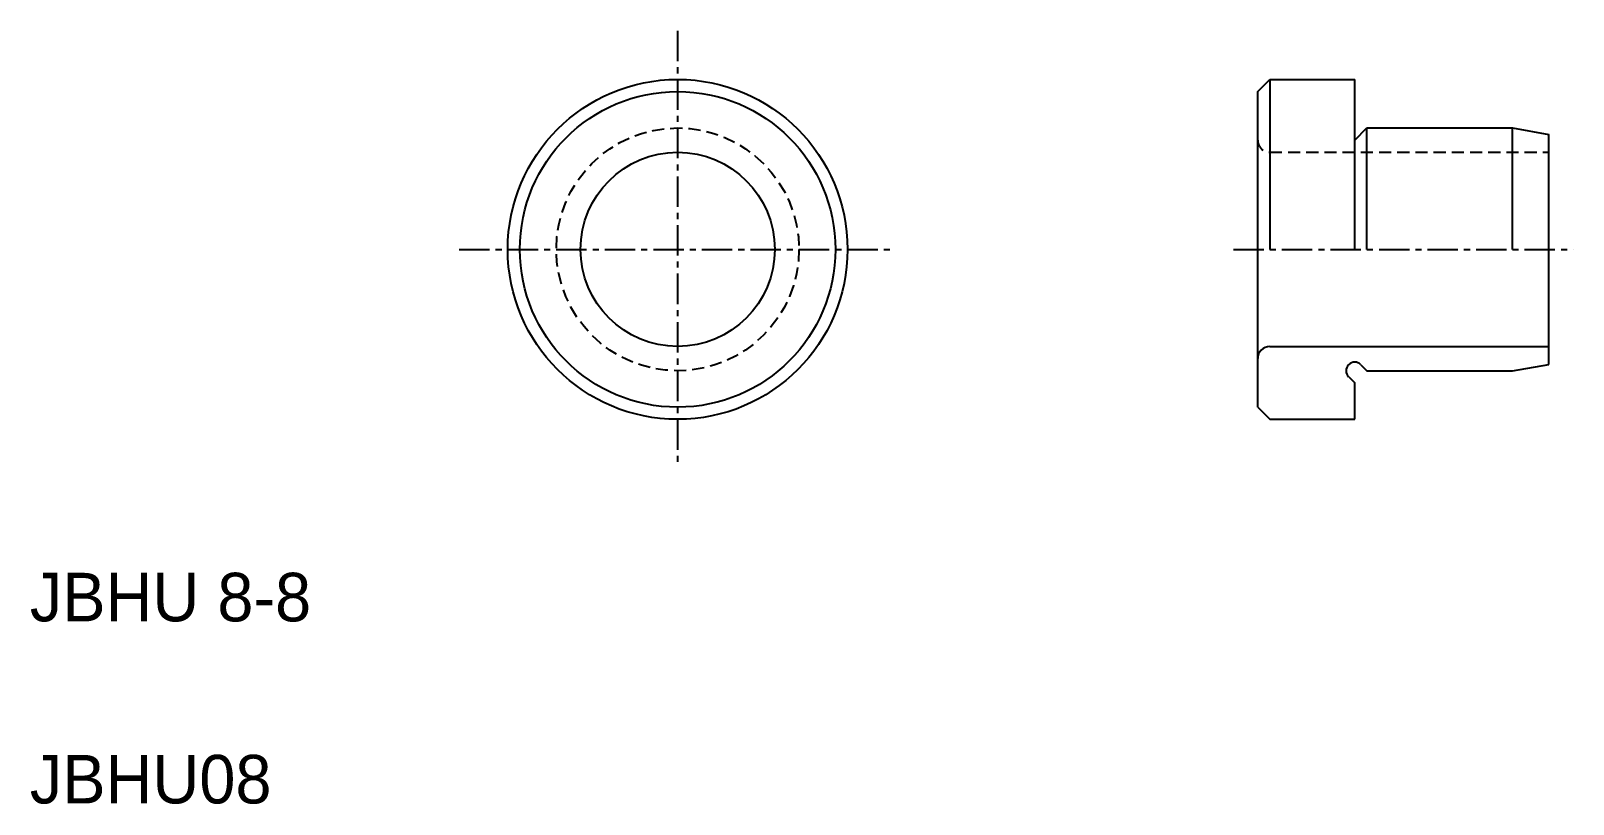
# Model space of a CAD drawing. Extents: x 65.1 to 128.6, y 84.9 to 116.7.
import ezdxf

# ---------------------------------------------------------------- set-up
doc = ezdxf.new("R2010")
doc.units = 0
doc.linetypes.add('CENTER', pattern=[2, 1.25, -0.25, 0.25, -0.25])
doc.linetypes.add('DASHED', pattern=[0.75, 0.5, -0.25])
doc.layers.get('0').update_dxf_attribs({"linetype": 'CONTINUOUS'})
doc.layers.add('CENTER', color=1, linetype='CENTER')

msp = doc.modelspace()

# ---------------------------------------------------------------- linework, layer by layer
at = {"color": 7, "linetype": 'CONTINUOUS'}
for p, q in [((115.609, 114.229), (116.109, 114.729)), ((116.109, 114.729), (116.109, 107.729)), ((116.109, 114.729), (119.609, 114.729)), ((119.609, 107.729), (119.609, 114.729)), ((115.609, 101.229), (115.609, 114.229)), ((119.609, 112.229), (120.109, 112.729)), ((120.109, 112.729), (126.109, 112.729)), ((120.109, 107.729), (120.109, 112.729)), ((126.109, 107.729), (126.109, 112.729)), ((126.109, 112.729), (127.609, 112.464)), ((127.609, 102.993), (127.609, 112.464)), ((116.109, 103.729), (127.609, 103.729)), ((119.859, 102.979), (120.109, 102.729)), ((126.109, 102.729), (127.609, 102.993)), ((119.359, 102.479), (119.609, 102.229)), ((120.109, 102.729), (126.109, 102.729)), ((122.109, 102.729), (122.109, 102.729)), ((124.109, 102.729), (124.109, 102.729)), ((119.609, 100.729), (119.609, 102.229)), ((115.609, 101.229), (116.109, 100.729)), ((116.109, 100.729), (119.609, 100.729))]:
    msp.add_line(p, q, dxfattribs=at)
at = {"color": 3, "linetype": 'DASHED'}
msp.add_line((116.109, 111.729), (127.609, 111.729), dxfattribs=at)
at = {"color": 7, "linetype": 'CONTINUOUS'}
for radius in [7, 6.5, 4]:
    msp.add_circle((91.709, 107.729), radius, dxfattribs=at)
at = {"color": 3, "linetype": 'DASHED'}
msp.add_circle((91.709, 107.729), 5, dxfattribs=at)
msp.add_arc((116.109, 112.229), 0.5, 179.99999, 270, dxfattribs=at)
at = {"color": 7, "linetype": 'CONTINUOUS'}
for centre, radius, start, end in [((116.109, 103.229), 0.5, 90, 180.00001), ((119.609, 102.729), 0.354, 45, 225)]:
    msp.add_arc(centre, radius, start, end, dxfattribs=at)
at = {"layer": 'CENTER', "color": 1, "linetype": 'CENTER'}
for p, q in [((91.709, 116.729), (91.709, 98.729)), ((82.709, 107.729), (100.709, 107.729)), ((114.609, 107.729), (128.609, 107.729))]:
    msp.add_line(p, q, dxfattribs=at)

# ---------------------------------------------------------------- texts
at = {"color": 7, "linetype": 'CONTINUOUS'}
for s, p in [('JBHU 8-8', (65.015, 92.408)), ('JBHU08', (65.015, 84.908))]:
    msp.add_text(s, height=2, dxfattribs=at).set_placement(p)

doc.saveas('drawing.dxf')
